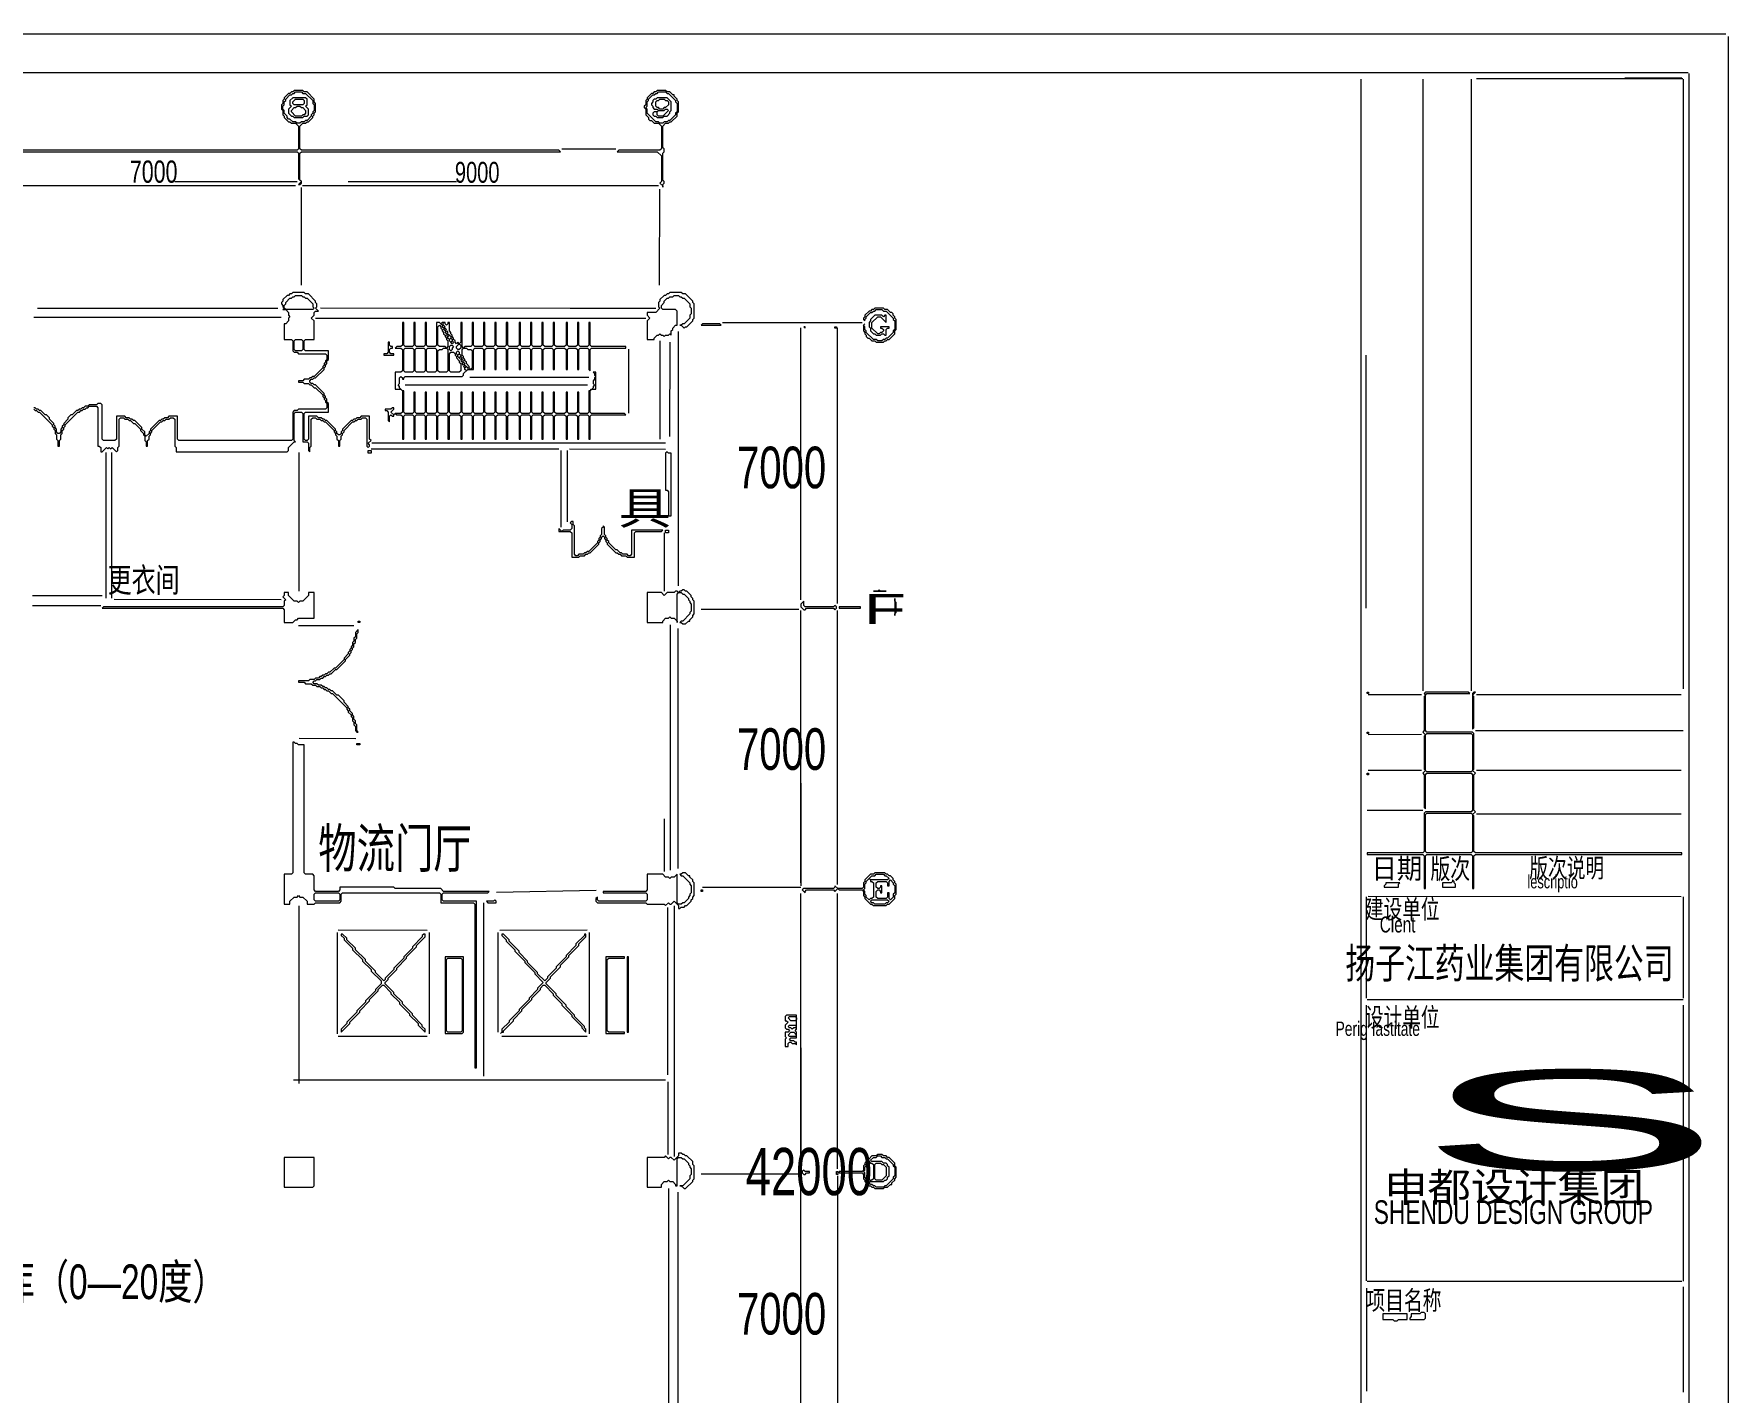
# Model space of a CAD drawing. Extents: x 67 to 3049, y 50 to 1736.
# Drawn here: x 1858 to 3049, y 781 to 1736 of the extents above; entities that cross this region are included whole.
import ezdxf

# ---------------------------------------------------------------- set-up
doc = ezdxf.new("R2010")
doc.units = 0
for name, color, linetype, lineweight in [('OCR_TEXT', 6, 'Continuous', 0), ('TRACE_CURVE', 6, 'Continuous', 0), ('TRACE_STRAIGHT', 5, 'Continuous', 0), ('TRACE_TEXT_SYMBOL', 6, 'Continuous', 0)]:
    doc.layers.add(name, color=color, linetype=linetype, lineweight=lineweight)
doc.styles.add('wqy-unicode', font='wqy-unicode.lff')

msp = doc.modelspace()

# ---------------------------------------------------------------- linework, layer by layer
at = {"layer": 'TRACE_CURVE', "color": 6}
for points in [[(1847, 1653), (2043, 1653), (2044, 1652), (2044, 1634), (2046, 1632), (2044, 1630), (2045, 1630), (2046, 1631), (2046, 1632), (2045, 1633), (2045, 1652), (2046, 1653), (2228, 1653), (2227, 1654), (2046, 1654), (2045, 1655), (2045, 1671), (2047, 1673), (2049, 1673), (2050, 1674), (2051, 1674), (2054, 1677), (2054, 1678), (2055, 1679), (2055, 1680), (2056, 1681), (2056, 1687), (2055, 1688), (2055, 1690), (2050, 1695), (2048, 1695), (2047, 1696), (2041, 1696), (2040, 1695), (2039, 1695), (2038, 1694), (2037, 1694), (2034, 1691), (2034, 1690), (2033, 1689), (2033, 1687), (2032, 1686), (2032, 1683), (2033, 1682), (2033, 1679), (2034, 1678), (2034, 1677), (2037, 1674), (2038, 1674), (2039, 1673), (2042, 1673), (2044, 1671), (2044, 1655), (2043, 1654), (1847, 1654)], [(2040, 1554), (2039, 1553), (2038, 1553), (2037, 1552), (2036, 1552), (2033, 1549), (2033, 1548), (2032, 1547), (2032, 1546), (2033, 1545), (2033, 1544), (2034, 1543), (2033, 1542), (2035, 1542), (2037, 1540), (2037, 1538), (2038, 1537), (2037, 1536), (2037, 1534), (2035, 1532), (2034, 1532), (2034, 1521), (2039, 1521), (2040, 1520), (2040, 1513), (2041, 1512), (2043, 1512), (2044, 1511), (2063, 1511), (2064, 1510), (2064, 1507), (2063, 1506), (2063, 1505), (2062, 1504), (2062, 1503), (2061, 1502), (2061, 1501), (2055, 1495), (2054, 1495), (2053, 1494), (2052, 1494), (2051, 1493), (2048, 1493), (2047, 1492), (2044, 1492), (2044, 1491), (2047, 1491), (2048, 1490), (2051, 1490), (2052, 1489), (2053, 1489), (2055, 1487), (2056, 1487), (2061, 1482), (2061, 1481), (2062, 1480), (2062, 1479), (2063, 1478), (2063, 1477), (2064, 1476), (2064, 1473), (2063, 1472), (2044, 1472), (2043, 1471)], [(2071, 1455), (2071, 1456), (2070, 1457), (2070, 1458), (2064, 1464), (2063, 1464), (2062, 1465), (2061, 1465), (2060, 1466), (2058, 1466), (2057, 1467), (2051, 1467), (2051, 1451), (2050, 1450), (2049, 1450), (2048, 1451), (2048, 1469), (2049, 1470), (2065, 1470), (2065, 1476), (2064, 1477), (2064, 1479), (2063, 1480), (2063, 1481), (2062, 1482), (2062, 1483), (2056, 1489), (2055, 1489), (2054, 1490), (2053, 1490), (2052, 1491), (2052, 1492), (2053, 1493), (2054, 1493), (2055, 1494), (2056, 1494), (2062, 1500), (2062, 1501), (2063, 1502), (2063, 1503), (2064, 1504), (2064, 1506), (2065, 1507), (2065, 1513), (2049, 1513), (2048, 1514), (2048, 1520), (2049, 1521), (2055, 1521), (2055, 1534), (2053, 1536), (2055, 1538), (2055, 1540), (2056, 1541), (2058, 1541), (2056, 1543), (2057, 1544), (2057, 1546), (2056, 1547), (2056, 1548), (2051, 1553), (2049, 1553), (2048, 1554), (2040, 1554)], [(2117, 1533), (2117, 1517), (2116, 1516), (2113, 1516), (2112, 1515), (2116, 1515), (2117, 1514), (2117, 1499), (2116, 1498), (2112, 1498), (2112, 1486), (2116, 1486), (2117, 1485), (2117, 1470), (2116, 1469), (2112, 1469), (2111, 1468), (2109, 1470), (2111, 1472), (2111, 1473), (2110, 1473), (2109, 1472), (2105, 1472), (2105, 1471), (2106, 1471), (2107, 1470), (2107, 1464), (2108, 1463), (2108, 1467), (2109, 1468), (2110, 1467), (2111, 1467), (2111, 1468), (2112, 1469), (2113, 1468), (2116, 1468), (2117, 1467), (2117, 1451), (2118, 1451), (2118, 1467), (2119, 1468), (2124, 1468), (2125, 1467), (2125, 1451), (2126, 1451), (2126, 1467), (2127, 1468), (2132, 1468), (2133, 1467), (2133, 1451), (2134, 1451), (2134, 1467), (2135, 1468), (2140, 1468), (2141, 1467), (2141, 1451), (2142, 1451), (2142, 1467), (2143, 1468), (2148, 1468), (2149, 1467), (2149, 1451), (2150, 1451), (2150, 1467)], [(2124, 1516), (2119, 1516), (2118, 1517), (2118, 1533), (2117, 1533)], [(2191, 1533), (2190, 1533), (2190, 1517), (2189, 1516), (2184, 1516), (2183, 1517), (2183, 1533), (2182, 1533), (2182, 1517), (2181, 1516), (2176, 1516), (2175, 1517), (2175, 1533), (2174, 1533), (2174, 1517), (2173, 1516), (2168, 1516), (2167, 1517), (2167, 1533), (2166, 1533), (2166, 1517), (2165, 1516), (2161, 1516), (2160, 1515), (2159, 1516), (2159, 1533), (2158, 1533), (2158, 1519), (2157, 1518), (2156, 1519), (2155, 1518), (2154, 1519), (2154, 1520), (2153, 1521), (2153, 1522), (2152, 1523), (2152, 1524), (2151, 1525), (2151, 1526), (2150, 1527), (2150, 1533), (2149, 1533), (2149, 1532), (2148, 1531), (2147, 1532), (2147, 1533), (2145, 1533), (2144, 1532), (2143, 1533), (2141, 1533), (2141, 1517), (2140, 1516), (2135, 1516), (2134, 1517), (2134, 1533), (2133, 1533), (2133, 1517), (2132, 1516), (2127, 1516), (2126, 1517), (2126, 1533), (2125, 1533), (2125, 1517), (2124, 1516)], [(2232, 1514), (2232, 1500), (2233, 1500), (2233, 1514), (2234, 1515), (2239, 1515), (2240, 1514), (2240, 1500), (2241, 1500), (2241, 1514), (2242, 1515), (2247, 1515), (2248, 1514), (2248, 1500), (2249, 1499), (2249, 1514), (2250, 1515), (2274, 1515), (2274, 1516), (2250, 1516), (2249, 1517), (2249, 1533), (2248, 1533), (2248, 1517), (2247, 1516), (2242, 1516), (2241, 1517), (2241, 1533), (2240, 1533), (2240, 1517), (2239, 1516), (2234, 1516), (2233, 1517), (2233, 1533), (2232, 1533), (2232, 1517), (2231, 1516), (2225, 1516), (2224, 1517), (2224, 1533), (2223, 1533), (2223, 1517), (2222, 1516), (2217, 1516), (2216, 1517), (2216, 1533), (2215, 1533), (2215, 1517), (2214, 1516), (2209, 1516), (2208, 1517), (2208, 1533), (2207, 1533), (2207, 1517), (2206, 1516), (2201, 1516), (2200, 1517), (2200, 1533), (2199, 1533), (2199, 1517), (2198, 1516), (2192, 1516), (2191, 1517), (2191, 1533)], [(2118, 1485), (2117, 1485), (2115, 1487), (2115, 1488), (2114, 1489), (2115, 1490), (2115, 1494), (2116, 1495), (2117, 1494), (2117, 1493), (2118, 1493), (2118, 1494), (2119, 1495), (2159, 1495), (2160, 1496), (2160, 1497), (2163, 1500), (2167, 1500), (2167, 1514), (2168, 1515), (2173, 1515), (2174, 1514), (2174, 1500), (2175, 1500), (2175, 1514), (2176, 1515), (2181, 1515), (2182, 1514), (2182, 1500), (2183, 1500), (2183, 1514), (2184, 1515), (2189, 1515), (2190, 1514), (2190, 1500), (2191, 1500), (2191, 1514), (2192, 1515), (2198, 1515), (2199, 1514), (2199, 1500), (2200, 1500), (2200, 1514), (2201, 1515), (2206, 1515), (2207, 1514), (2207, 1500), (2208, 1500), (2208, 1514), (2209, 1515), (2214, 1515), (2215, 1514), (2215, 1500), (2216, 1500), (2216, 1514), (2217, 1515), (2222, 1515), (2223, 1514), (2223, 1500), (2224, 1500), (2224, 1514), (2225, 1515), (2231, 1515), (2232, 1514)], [(2240, 1467), (2240, 1451), (2241, 1451), (2241, 1467), (2242, 1468), (2247, 1468), (2248, 1467), (2248, 1451), (2249, 1451), (2249, 1467), (2250, 1468), (2274, 1468), (2273, 1469), (2250, 1469), (2249, 1470), (2249, 1485), (2250, 1486), (2253, 1486), (2253, 1498), (2251, 1498), (2252, 1497), (2252, 1496), (2253, 1495), (2252, 1494), (2252, 1493), (2251, 1492), (2251, 1490), (2252, 1489), (2251, 1488), (2251, 1487), (2249, 1485), (2248, 1485), (2248, 1470), (2247, 1469), (2242, 1469), (2241, 1470), (2241, 1484), (2240, 1484), (2240, 1470), (2239, 1469), (2234, 1469), (2233, 1470), (2233, 1484), (2232, 1484), (2232, 1470), (2231, 1469), (2225, 1469), (2224, 1470), (2224, 1484), (2223, 1484), (2223, 1470), (2222, 1469), (2217, 1469), (2216, 1470), (2216, 1484), (2215, 1484), (2215, 1470), (2214, 1469), (2209, 1469), (2208, 1470), (2208, 1484), (2207, 1484), (2207, 1470), (2206, 1469)], [(2206, 1469), (2201, 1469), (2200, 1470), (2200, 1484), (2199, 1484), (2199, 1470), (2198, 1469), (2192, 1469), (2191, 1470), (2191, 1484), (2190, 1484), (2190, 1470), (2189, 1469), (2184, 1469), (2183, 1470), (2183, 1484), (2182, 1484), (2182, 1470), (2181, 1469), (2176, 1469), (2175, 1470), (2175, 1484), (2174, 1484), (2174, 1470), (2173, 1469), (2168, 1469), (2167, 1470), (2167, 1484), (2166, 1484), (2166, 1470), (2165, 1469), (2160, 1469), (2159, 1470), (2159, 1484), (2158, 1484), (2158, 1470), (2157, 1469), (2151, 1469), (2150, 1470), (2150, 1484), (2149, 1484), (2149, 1470), (2148, 1469), (2143, 1469), (2142, 1470), (2142, 1484), (2141, 1484), (2141, 1470), (2140, 1469), (2135, 1469), (2134, 1470), (2134, 1484), (2133, 1484), (2133, 1470), (2132, 1469), (2127, 1469), (2126, 1470), (2126, 1484), (2125, 1484), (2125, 1470), (2124, 1469), (2119, 1469), (2118, 1470), (2118, 1485)], [(1858, 1472), (1859, 1471), (1860, 1471), (1861, 1470), (1862, 1470), (1871, 1461), (1871, 1460), (1872, 1459), (1872, 1458), (1873, 1457), (1873, 1455), (1874, 1454), (1874, 1451), (1875, 1450), (1875, 1446), (1876, 1446), (1876, 1450), (1877, 1451), (1877, 1454), (1878, 1455), (1878, 1457), (1879, 1458), (1879, 1459), (1880, 1460), (1880, 1461), (1889, 1470), (1890, 1470), (1891, 1471), (1892, 1471), (1893, 1472), (1894, 1472), (1895, 1473), (1896, 1473), (1897, 1474)], [(1873, 1459), (1873, 1460), (1872, 1461), (1872, 1462), (1869, 1465), (1869, 1466), (1867, 1468), (1866, 1468), (1863, 1471), (1862, 1471), (1861, 1472), (1860, 1472), (1859, 1473), (1858, 1473)], [(2043, 1471), (2041, 1471), (2040, 1470), (2040, 1451), (2039, 1450), (1960, 1450), (1959, 1451), (1959, 1467), (1953, 1467), (1952, 1466), (1950, 1466), (1949, 1465), (1948, 1465), (1947, 1464), (1946, 1464), (1940, 1458), (1940, 1457), (1939, 1456), (1939, 1455), (1937, 1453), (1936, 1454), (1936, 1456), (1934, 1458), (1934, 1459), (1929, 1464), (1928, 1464), (1927, 1465), (1926, 1465), (1925, 1466), (1923, 1466), (1922, 1467), (1916, 1467), (1916, 1451), (1915, 1450), (1907, 1450), (1906, 1451), (1906, 1475), (1905, 1476), (1903, 1476), (1902, 1475), (1897, 1475), (1896, 1474), (1894, 1474), (1893, 1473), (1892, 1473), (1891, 1472), (1890, 1472), (1889, 1471), (1888, 1471), (1885, 1468), (1884, 1468), (1882, 1466), (1882, 1465), (1879, 1462), (1879, 1461), (1878, 1460), (1878, 1459), (1877, 1458), (1877, 1456), (1876, 1455), (1875, 1455), (1874, 1456), (1874, 1458), (1873, 1459)], [(1897, 1474), (1902, 1474), (1903, 1473), (1903, 1446), (1904, 1446), (1905, 1445), (1905, 1442), (1906, 1442), (1909, 1445), (1910, 1444), (1911, 1445), (1912, 1444), (1913, 1445), (1916, 1442), (1917, 1443), (1917, 1445), (1918, 1446), (1918, 1465), (1919, 1466), (1921, 1466), (1922, 1465), (1924, 1465), (1925, 1464), (1926, 1464), (1928, 1462), (1929, 1462), (1933, 1458), (1933, 1457), (1935, 1455), (1935, 1454), (1936, 1453), (1936, 1450), (1937, 1449), (1937, 1446), (1938, 1446), (1938, 1450), (1939, 1451), (1939, 1453), (1940, 1454), (1940, 1455), (1941, 1456), (1941, 1457), (1947, 1463), (1948, 1463), (1949, 1464), (1950, 1464), (1951, 1465), (1953, 1465), (1954, 1466), (1956, 1466), (1957, 1465), (1957, 1446), (1958, 1445), (1958, 1442), (2036, 1442), (2037, 1443), (2037, 1445), (2041, 1449), (2042, 1449), (2041, 1450), (2041, 1469), (2042, 1470), (2046, 1470), (2047, 1469)], [(2047, 1469), (2047, 1449), (2050, 1449), (2051, 1448), (2051, 1443), (2052, 1442), (2052, 1445), (2053, 1446), (2053, 1465), (2054, 1466), (2056, 1466), (2057, 1465), (2059, 1465), (2060, 1464), (2061, 1464), (2062, 1463), (2063, 1463), (2069, 1457), (2069, 1456), (2070, 1455), (2070, 1454), (2071, 1453), (2071, 1451), (2072, 1450), (2072, 1446), (2073, 1446), (2073, 1450), (2074, 1451), (2074, 1453), (2075, 1454), (2075, 1455), (2076, 1456), (2076, 1457), (2082, 1463), (2083, 1463), (2084, 1464), (2085, 1464), (2086, 1465), (2088, 1465), (2089, 1466), (2091, 1466), (2092, 1465), (2092, 1446), (2093, 1445), (2094, 1446), (2094, 1447), (2093, 1448), (2095, 1450), (2094, 1451), (2094, 1467), (2088, 1467), (2087, 1466), (2085, 1466), (2084, 1465), (2083, 1465), (2082, 1464), (2081, 1464), (2075, 1458), (2075, 1457), (2074, 1456), (2074, 1455), (2073, 1454), (2072, 1454), (2071, 1455)], [(2150, 1467), (2151, 1468), (2157, 1468), (2158, 1467), (2158, 1451), (2159, 1451), (2159, 1467), (2160, 1468), (2165, 1468), (2166, 1467), (2166, 1451), (2167, 1451), (2167, 1467), (2168, 1468), (2173, 1468), (2174, 1467), (2174, 1451), (2175, 1451), (2175, 1467), (2176, 1468), (2181, 1468), (2182, 1467), (2182, 1451), (2183, 1451), (2183, 1467), (2184, 1468), (2189, 1468), (2190, 1467), (2190, 1451), (2191, 1451), (2191, 1467), (2192, 1468), (2198, 1468), (2199, 1467), (2199, 1451), (2200, 1451), (2200, 1467), (2201, 1468), (2206, 1468), (2207, 1467), (2207, 1451), (2208, 1451), (2208, 1467), (2209, 1468), (2214, 1468), (2215, 1467), (2215, 1451), (2216, 1451), (2216, 1467), (2217, 1468), (2222, 1468), (2223, 1467), (2223, 1451), (2224, 1451), (2224, 1467), (2225, 1468), (2231, 1468), (2232, 1467), (2232, 1451), (2233, 1451), (2233, 1467), (2234, 1468), (2239, 1468), (2240, 1467)]]:
    msp.add_lwpolyline(points, dxfattribs=at)
for points in [[(2041, 1694), (2042, 1695), (2046, 1695), (2047, 1694), (2049, 1694), (2054, 1689), (2054, 1687), (2055, 1686), (2055, 1682), (2054, 1681), (2054, 1680), (2053, 1679), (2053, 1678), (2050, 1675), (2049, 1675), (2048, 1674), (2046, 1674), (2045, 1673), (2043, 1673), (2042, 1674), (2040, 1674), (2038, 1676), (2037, 1676), (2036, 1677), (2036, 1678), (2034, 1680), (2034, 1682), (2033, 1683), (2033, 1685), (2034, 1686), (2034, 1688), (2035, 1689), (2035, 1690), (2038, 1693), (2039, 1693), (2040, 1694)], [(2041, 1551), (2042, 1552), (2046, 1552), (2047, 1551), (2048, 1551), (2049, 1550), (2050, 1550), (2054, 1546), (2054, 1544), (2055, 1543), (2054, 1542), (2035, 1542), (2034, 1543), (2034, 1545), (2035, 1546), (2035, 1547), (2038, 1550), (2039, 1550), (2040, 1551)], [(2142, 1530), (2143, 1531), (2144, 1530), (2144, 1529), (2145, 1528), (2145, 1527), (2146, 1526), (2146, 1525), (2147, 1524), (2147, 1523), (2148, 1522), (2148, 1521), (2149, 1520), (2149, 1516), (2148, 1515), (2147, 1516), (2143, 1516), (2142, 1517)], [(2144, 1532), (2145, 1533), (2146, 1532), (2145, 1531)], [(2145, 1530), (2146, 1531), (2147, 1530), (2146, 1529)], [(2146, 1528), (2147, 1529), (2148, 1528), (2147, 1527)], [(2147, 1526), (2148, 1527), (2149, 1526), (2148, 1525)], [(2148, 1524), (2149, 1525), (2150, 1524), (2149, 1523)], [(2149, 1523), (2150, 1524), (2151, 1523), (2151, 1522), (2150, 1521), (2149, 1522)], [(2041, 1520), (2042, 1521), (2046, 1521), (2047, 1520), (2047, 1514), (2046, 1513), (2042, 1513), (2041, 1514)], [(2118, 1514), (2119, 1515), (2124, 1515), (2125, 1514), (2125, 1499), (2124, 1498), (2119, 1498), (2118, 1499)], [(2126, 1514), (2127, 1515), (2132, 1515), (2133, 1514), (2133, 1499), (2132, 1498), (2127, 1498), (2126, 1499)], [(2134, 1514), (2135, 1515), (2140, 1515), (2141, 1514), (2141, 1499), (2140, 1498), (2135, 1498), (2134, 1499)], [(2145, 1514), (2146, 1515), (2148, 1515), (2149, 1514), (2149, 1499), (2148, 1498), (2143, 1498), (2142, 1499), (2142, 1513), (2143, 1514)], [(2150, 1521), (2151, 1522), (2152, 1521), (2152, 1520), (2151, 1519), (2150, 1520)], [(2150, 1516), (2151, 1517), (2152, 1517), (2153, 1516), (2152, 1515), (2152, 1514), (2151, 1513), (2150, 1514)], [(2150, 1511), (2151, 1512), (2153, 1512), (2154, 1511), (2154, 1510), (2155, 1509), (2155, 1508), (2157, 1506), (2157, 1505), (2158, 1504), (2158, 1499), (2157, 1498), (2151, 1498), (2150, 1499)], [(2151, 1519), (2152, 1520), (2153, 1519), (2152, 1518)], [(2157, 1518), (2158, 1517), (2158, 1515), (2157, 1514), (2156, 1514), (2155, 1515), (2155, 1516)], [(2155, 1512), (2156, 1513), (2157, 1512), (2157, 1511), (2156, 1510), (2155, 1511)], [(2159, 1514), (2160, 1515), (2162, 1515), (2163, 1514), (2165, 1514), (2166, 1513), (2166, 1501), (2165, 1500), (2164, 1501), (2164, 1502), (2162, 1504), (2162, 1505), (2161, 1506), (2161, 1507), (2160, 1508), (2160, 1509), (2159, 1510)], [(2156, 1510), (2157, 1511), (2158, 1510), (2158, 1509), (2157, 1508), (2156, 1509)], [(2157, 1508), (2158, 1509), (2159, 1508), (2158, 1507)], [(2158, 1506), (2159, 1507), (2160, 1506), (2159, 1505)], [(2159, 1504), (2160, 1505), (2161, 1504), (2160, 1503)], [(2160, 1502), (2161, 1503), (2162, 1502), (2161, 1501)], [(2161, 1501), (2162, 1502), (2163, 1501), (2163, 1500), (2162, 1499), (2161, 1500)], [(2836, 1273), (2835, 1272), (2836, 1271), (2835, 1270), (2835, 1246), (2834, 1245), (2836, 1243), (2835, 1242), (2835, 1219), (2836, 1218), (2834, 1216), (2835, 1215), (2835, 1192), (2836, 1191), (2836, 1215), (2837, 1216), (2868, 1216), (2869, 1215), (2869, 1190), (2868, 1189), (2836, 1189), (2835, 1188), (2835, 1161), (2834, 1160), (2795, 1160), (2795, 1159), (2834, 1159), (2835, 1158), (2835, 1135), (2836, 1135), (2836, 1158), (2837, 1159), (2868, 1159), (2869, 1158), (2869, 1135), (2870, 1135), (2870, 1158), (2871, 1159), (3016, 1159), (3016, 1160), (2871, 1160), (2870, 1161), (2870, 1186), (2869, 1187), (2871, 1189), (2870, 1190), (2870, 1215), (2871, 1216), (2869, 1218), (2870, 1219), (2870, 1244), (2869, 1245), (2837, 1245), (2836, 1246), (2836, 1271), (2837, 1272), (2867, 1272), (2866, 1273)], [(2836, 1243), (2837, 1244), (2868, 1244), (2869, 1243), (2869, 1218), (2868, 1217), (2837, 1217), (2836, 1218)], [(2040, 1238), (2040, 1146), (2039, 1145), (2034, 1145), (2034, 1124), (2038, 1124), (2038, 1126), (2041, 1129), (2043, 1129), (2044, 1130), (2045, 1129), (2047, 1129), (2050, 1126), (2050, 1124), (2055, 1124), (2056, 1125), (2073, 1125), (2074, 1126), (2074, 1131), (2075, 1132), (2143, 1132), (2144, 1131), (2144, 1125), (2167, 1125), (2168, 1124), (2168, 1009), (2169, 1009), (2169, 1126), (2146, 1126), (2145, 1127), (2145, 1131), (2146, 1132), (2177, 1132), (2178, 1133), (2146, 1133), (2144, 1135), (2112, 1135), (2111, 1136), (2073, 1136), (2073, 1134), (2072, 1133), (2056, 1133), (2055, 1134), (2055, 1144), (2054, 1145), (2049, 1145), (2048, 1146), (2048, 1236), (2044, 1236), (2043, 1237), (2042, 1237), (2041, 1238)], [(2836, 1187), (2837, 1188), (2868, 1188), (2869, 1187), (2869, 1161), (2868, 1160), (2837, 1160), (2836, 1161)], [(2055, 1131), (2056, 1132), (2072, 1132), (2073, 1131), (2073, 1127), (2072, 1126), (2056, 1126), (2055, 1127)]]:
    msp.add_lwpolyline(points, close=True, dxfattribs=at)
at = {"layer": 'TRACE_STRAIGHT', "color": 5}
for p, q in [((68.1, 1735.9), (3046.9, 1735.9)), ((3048.6, 1734.1), (3048.6, 51.6)), ((138.1, 1708.7), (3020.6, 1708.7)), ((2790.4, 1704.1), (2790.4, 82.9)), ((2834, 1704), (2834, 1274)), ((2868, 1704), (2868, 1274)), ((2871.9, 1704.5), (3016.9, 1704.5)), ((2976, 1705), (3016, 1705)), ((3017.3, 1275.4), (3017.3, 1704.1)), ((3021, 1708), (3021, 79)), ((3017, 1680), (3017, 1602)), ((2229, 1655), (2267, 1655)), ((1957, 1632), (2043, 1632)), ((2079, 1632), (2155, 1632)), ((1848.1, 1629.3), (2041.9, 1629.3)), ((2045.9, 1627.9), (2045.9, 1559.1)), ((2046.9, 1629.3), (2296.9, 1629.3)), ((2297.8, 1559.1), (2297.9, 1626.6)), ((1858.1, 1536.6), (2031.9, 1536.6)), ((1860.6, 1543.1), (2029.4, 1543.1)), ((2056, 1536), (2288, 1536)), ((2059.4, 1543.2), (2294.4, 1543.1)), ((2235, 1543), (2295, 1543)), ((2310.7, 1526.6), (2310.9, 1347.9)), ((2342, 1533), (2440, 1533)), ((2397.1, 1337.9), (2397.1, 1529.1)), ((2422.7, 1335.4), (2422.7, 1529.1)), ((2275.9, 1514.1), (2275.9, 1469.1)), ((2298, 1520), (2298, 1451)), ((2305, 1452.9), (2305.1, 1519.1)), ((2794, 1510), (2794, 1332)), ((2119, 1489), (2247, 1489)), ((2164.4, 1494.5), (2248.1, 1494.6)), ((1908.6, 1441.6), (1908.6, 1339.1)), ((1912.9, 1339.1), (1912.9, 1441.6)), ((2044.3, 1441.6), (2044.3, 1344.1)), ((2095, 1444), (2227, 1444)), ((2095.6, 1448.4), (2301.9, 1448.4)), ((2228.6, 1389.1), (2228.6, 1442.9)), ((2232.8, 1442.9), (2232.9, 1392.9)), ((2234.4, 1444), (2301.9, 1443.9)), ((2301, 1385), (2301, 1344)), ((1857, 1341), (1906, 1341)), ((1857, 1334), (1905, 1334)), ((1914.4, 1338.4), (2031.9, 1338.3)), ((2326.9, 1331.3), (2395.6, 1331.3)), ((2397.1, 1139.1), (2397.1, 1330.4)), ((2422.7, 1137.9), (2422.7, 1330.4)), ((2044, 1320), (2083, 1320)), ((2305.3, 1147.9), (2305.3, 1320.4)), ((2310.8, 1149.1), (2310.8, 1317.9)), ((2795.6, 1271.3), (2833.1, 1271.3)), ((2871.9, 1271.3), (3015.6, 1271.3)), ((2044.4, 1240.6), (2084.4, 1240.5)), ((2795.6, 1243.3), (2833.1, 1243.4)), ((2871, 1246), (3017, 1246)), ((2795.6, 1218.1), (2833.1, 1218.1)), ((2871.9, 1218.1), (3015.6, 1218.1)), ((2397, 1209), (2397, 1137)), ((2301, 1184), (2301, 1147)), ((2795, 1190), (2834, 1190)), ((2871.9, 1187.4), (3015.6, 1187.4)), ((2183.2, 1132.4), (2253.2, 1133.9)), ((2328, 1136), (2397, 1136)), ((2397, 937.9), (2397.1, 1131.6)), ((2422.7, 937.9), (2422.7, 1131.6)), ((2044.4, 997.9), (2044.4, 1122.9)), ((2174, 1125), (2174, 1003)), ((2303.6, 1004.1), (2303.6, 1121.6)), ((2307.9, 1122.9), (2307.9, 946.6)), ((2794.4, 1057.9), (2794.4, 1129.1)), ((2795.6, 1129.6), (3015.6, 1129.5)), ((3017.3, 1057.9), (3017.3, 1129.1)), ((2071.1, 1104.1), (2071.1, 1032.9)), ((2071.9, 1105.9), (2134.4, 1105.8)), ((2135.9, 1104.1), (2135.9, 1032.9)), ((2184, 1104.1), (2184.1, 1034.1)), ((2185.6, 1105.8), (2246.9, 1105.9)), ((2248.6, 1032.9), (2248.6, 1104.1)), ((2794.4, 859.1), (2794.4, 1052.9)), ((2795, 1057), (3017, 1057)), ((3017, 1053), (3017, 859)), ((2071.9, 1031.3), (2134.4, 1031.3)), ((2186.9, 1031.3), (2246.9, 1031.3)), ((2397, 1023), (2397, 938)), ((2040.6, 1000.6), (2300.6, 1000.6)), ((2175.6, 1000.5), (2301.9, 1000.5)), ((2303.5, 999.1), (2303.6, 947.9)), ((2326.9, 934.3), (2395.6, 934.3)), ((2397.1, 740.4), (2397.1, 932.9)), ((2422.7, 932.9), (2422.7, 740.4)), ((2304, 924), (2304, 749)), ((2310.8, 752.9), (2310.8, 921.6)), ((2795, 859), (3016, 859)), ((2794.4, 854.1), (2794.4, 781.6)), ((3017, 855), (3017, 781))]:
    msp.add_line(p, q, dxfattribs=at)
at = {"layer": 'TRACE_TEXT_SYMBOL', "color": 6}
for points in [[(2040, 1691), (2038, 1689), (2038, 1686), (2039, 1685), (2037, 1683), (2037, 1680), (2039, 1678), (2040, 1678), (2041, 1677), (2047, 1677), (2048, 1678), (2050, 1678), (2051, 1679), (2051, 1683), (2049, 1685), (2050, 1686), (2050, 1690), (2049, 1691)], [(2296, 1696), (2295, 1695), (2294, 1695), (2293, 1694), (2292, 1694), (2289, 1691), (2289, 1690), (2288, 1689), (2288, 1686), (2287, 1685), (2287, 1684), (2288, 1683), (2288, 1679), (2290, 1677), (2290, 1676), (2291, 1675), (2292, 1675), (2294, 1673), (2297, 1673), (2299, 1671), (2299, 1655), (2298, 1654), (2269, 1654), (2268, 1653), (2296, 1653), (2299, 1650), (2299, 1632), (2298, 1631), (2300, 1629), (2300, 1628), (2300, 1630), (2301, 1631), (2301, 1632), (2300, 1633), (2300, 1652), (2301, 1653), (2301, 1655), (2300, 1656), (2300, 1671), (2302, 1673), (2304, 1673), (2305, 1674), (2306, 1674), (2310, 1678), (2310, 1680), (2311, 1681), (2311, 1688), (2310, 1689), (2310, 1690), (2308, 1692), (2308, 1693), (2307, 1693), (2305, 1695), (2303, 1695), (2302, 1696)], [(2296, 1694), (2297, 1695), (2302, 1695), (2303, 1694), (2304, 1694), (2309, 1689), (2309, 1688), (2310, 1687), (2310, 1681), (2309, 1680), (2309, 1679), (2305, 1675), (2304, 1675), (2303, 1674), (2301, 1674), (2300, 1673), (2298, 1673), (2297, 1674), (2295, 1674), (2289, 1680), (2289, 1683), (2288, 1684), (2289, 1685), (2289, 1688), (2290, 1689), (2290, 1690), (2293, 1693), (2294, 1693), (2295, 1694)], [(2296, 1691), (2295, 1690), (2294, 1690), (2293, 1689), (2293, 1688), (2292, 1687), (2292, 1686), (2293, 1685), (2293, 1684), (2294, 1683), (2296, 1683), (2297, 1682), (2296, 1681), (2294, 1681), (2293, 1680), (2293, 1679), (2294, 1678), (2295, 1678), (2296, 1677), (2300, 1677), (2301, 1678), (2303, 1678), (2305, 1680), (2305, 1681), (2306, 1682), (2306, 1688), (2303, 1691)], [(2042, 1684), (2043, 1685), (2045, 1685), (2046, 1684), (2047, 1684), (2049, 1682), (2049, 1680), (2048, 1679), (2047, 1679), (2046, 1678), (2042, 1678), (2039, 1681), (2039, 1682), (2041, 1684)], [(2042, 1690), (2047, 1690), (2048, 1689), (2048, 1687), (2047, 1686), (2041, 1686), (2040, 1687), (2040, 1688)], [(2297, 1689), (2298, 1690), (2301, 1690), (2302, 1689), (2303, 1689), (2304, 1688), (2304, 1686), (2302, 1684), (2301, 1684), (2300, 1683), (2298, 1683), (2297, 1684), (2296, 1684), (2295, 1685), (2295, 1688), (2296, 1689)], [(2301, 1682), (2302, 1683), (2303, 1683), (2304, 1682), (2300, 1678), (2297, 1678), (2296, 1679), (2296, 1681), (2297, 1682)], [(2449, 1538), (2446, 1535), (2446, 1534), (2445, 1533), (2445, 1530), (2446, 1529), (2446, 1527), (2448, 1525), (2449, 1525), (2450, 1524), (2453, 1524), (2454, 1525), (2455, 1525), (2456, 1524), (2457, 1524), (2457, 1528), (2458, 1529), (2459, 1529), (2459, 1530), (2453, 1530), (2453, 1529), (2454, 1529), (2455, 1528), (2455, 1527), (2454, 1526), (2453, 1526), (2452, 1525), (2451, 1525), (2447, 1529), (2447, 1533), (2451, 1537), (2453, 1537), (2457, 1533), (2457, 1538), (2456, 1538), (2455, 1537), (2454, 1538)], [(2328, 1532), (2327, 1531), (2341, 1531), (2340, 1532)], [(2399, 1530), (2400, 1529), (2400, 1530)], [(2421, 1530), (2422, 1530), (2422, 1529), (2421, 1529)], [(2107, 1519), (2107, 1512), (2106, 1511), (2104, 1511), (2104, 1510), (2111, 1510), (2111, 1511), (2109, 1511), (2108, 1512), (2108, 1514), (2109, 1515), (2110, 1515), (2110, 1516), (2109, 1516), (2108, 1517), (2108, 1519)], [(2093, 1443), (2095, 1443), (2095, 1441), (2093, 1441)], [(2303, 1442), (2302, 1441), (2302, 1415), (2303, 1415), (2304, 1414), (2304, 1397), (2306, 1397), (2306, 1441), (2304, 1441)], [(2302, 1387), (2304, 1387), (2304, 1385), (2302, 1385)], [(2034, 1343), (2034, 1341), (2033, 1340), (2035, 1338), (2034, 1337), (2034, 1334), (2033, 1333), (1907, 1333), (1906, 1332), (2033, 1332), (2034, 1331), (2034, 1322), (2040, 1322), (2042, 1324), (2043, 1324), (2044, 1325), (2055, 1325), (2055, 1343), (2051, 1343), (2051, 1341), (2047, 1337), (2045, 1337), (2044, 1336), (2043, 1337), (2041, 1337), (2037, 1341), (2037, 1343)], [(2314, 1345), (2313, 1344), (2312, 1344), (2311, 1343), (2310, 1344), (2309, 1344), (2308, 1343), (2303, 1343), (2301, 1341), (2299, 1343), (2289, 1343), (2289, 1322), (2300, 1322), (2300, 1323), (2302, 1325), (2304, 1325), (2305, 1326), (2306, 1325), (2308, 1325), (2310, 1323), (2310, 1322), (2310, 1342), (2311, 1343), (2313, 1343), (2314, 1342), (2315, 1342), (2318, 1339), (2318, 1338), (2319, 1337), (2319, 1336), (2320, 1335), (2320, 1330), (2319, 1329), (2319, 1328), (2314, 1323), (2313, 1323), (2312, 1322), (2313, 1322), (2314, 1321), (2316, 1321), (2318, 1323), (2319, 1323), (2319, 1324), (2321, 1326), (2321, 1327), (2322, 1328), (2322, 1337), (2321, 1338), (2321, 1339), (2320, 1340), (2320, 1341), (2317, 1344), (2316, 1344), (2315, 1345)], [(2399, 1337), (2397, 1335), (2397, 1333), (2399, 1331), (2400, 1331), (2401, 1332), (2420, 1332), (2421, 1331), (2422, 1332), (2422, 1333), (2421, 1334), (2420, 1333), (2400, 1333), (2399, 1334)], [(2452, 1345), (2451, 1344), (2448, 1344), (2457, 1344), (2453, 1344)], [(2463, 1339), (2463, 1327), (2463, 1328), (2464, 1329), (2464, 1336), (2463, 1337)], [(2086, 1323), (2087, 1323), (2087, 1322), (2086, 1322)], [(2424, 1333), (2424, 1332), (2439, 1332), (2439, 1333)], [(2795, 1273), (2796, 1273), (2796, 1272), (2795, 1272)], [(2870, 1273), (2869, 1272), (2869, 1247), (2870, 1248), (2870, 1270), (2869, 1271), (2871, 1273)], [(2795, 1245), (2796, 1245), (2796, 1244), (2795, 1244)], [(2085, 1237), (2087, 1237), (2087, 1236), (2085, 1236)], [(2795, 1216), (2796, 1216), (2796, 1215), (2795, 1215)], [(2449, 1146), (2448, 1145), (2446, 1145), (2442, 1141), (2442, 1140), (2441, 1139), (2441, 1136), (2440, 1135), (2423, 1135), (2421, 1137), (2421, 1136), (2420, 1135), (2399, 1135), (2398, 1134), (2400, 1132), (2400, 1133), (2401, 1134), (2420, 1134), (2421, 1133), (2423, 1135), (2424, 1134), (2440, 1134), (2441, 1133), (2441, 1130), (2442, 1129), (2442, 1128), (2446, 1124), (2447, 1124), (2448, 1123), (2457, 1123), (2458, 1124), (2459, 1124), (2463, 1128), (2463, 1130), (2464, 1131), (2464, 1138), (2463, 1139), (2463, 1140), (2462, 1141), (2462, 1142), (2460, 1144), (2459, 1144), (2458, 1145), (2457, 1145), (2456, 1146)], [(2449, 1144), (2450, 1145), (2455, 1145), (2456, 1144), (2457, 1144), (2459, 1142), (2458, 1141), (2446, 1141), (2445, 1142), (2447, 1144)], [(2327, 1134), (2328, 1134), (2328, 1133), (2327, 1133)], [(2445, 1142), (2446, 1141), (2446, 1140), (2447, 1140), (2448, 1139), (2448, 1129), (2447, 1128), (2446, 1128), (2445, 1127), (2443, 1129), (2443, 1130), (2442, 1131), (2442, 1133), (2441, 1134), (2442, 1135), (2442, 1138), (2443, 1139), (2443, 1140)], [(2459, 1140), (2460, 1141), (2462, 1139), (2462, 1138), (2463, 1137), (2463, 1132), (2462, 1131), (2462, 1129), (2460, 1127), (2459, 1128), (2459, 1132), (2458, 1132), (2458, 1129), (2457, 1128), (2451, 1128), (2450, 1129), (2450, 1133), (2451, 1134), (2452, 1134), (2453, 1133), (2453, 1132), (2454, 1132), (2454, 1137), (2453, 1137), (2453, 1136), (2452, 1135), (2451, 1135), (2450, 1136), (2450, 1139), (2451, 1140), (2457, 1140), (2458, 1139), (2458, 1137), (2459, 1137)], [(2808, 1139), (2808, 1138), (2807, 1137), (2807, 1136), (2817, 1136), (2817, 1138), (2818, 1139)], [(2855, 1141), (2855, 1140), (2854, 1139), (2848, 1139), (2848, 1136), (2857, 1136), (2857, 1138), (2856, 1139), (2856, 1140)], [(2182, 1127), (2181, 1126), (2176, 1126), (2177, 1125), (2183, 1125), (2183, 1126)], [(2446, 1126), (2447, 1127), (2458, 1127), (2459, 1126), (2458, 1125), (2457, 1125), (2456, 1124), (2449, 1124), (2448, 1125), (2447, 1125)], [(2147, 1087), (2147, 1033), (2159, 1033), (2160, 1034), (2160, 1087)], [(2148, 1085), (2149, 1086), (2158, 1086), (2159, 1085), (2159, 1035), (2158, 1034), (2149, 1034), (2148, 1035)], [(2260, 1087), (2260, 1033), (2273, 1033), (2273, 1034), (2262, 1034), (2261, 1035), (2261, 1085), (2262, 1086), (2273, 1086), (2273, 1087)], [(2275, 1087), (2275, 1034), (2276, 1034), (2276, 1087)], [(2387, 1046), (2386, 1045), (2386, 1042), (2387, 1042), (2388, 1041), (2386, 1039), (2386, 1037), (2387, 1036), (2388, 1036), (2389, 1035), (2388, 1034), (2386, 1034), (2386, 1031), (2387, 1030), (2386, 1029), (2386, 1024), (2388, 1024), (2388, 1026), (2389, 1027), (2390, 1027), (2391, 1026), (2393, 1026), (2394, 1025), (2394, 1027), (2393, 1027), (2392, 1028), (2390, 1028), (2389, 1029), (2390, 1030), (2394, 1030), (2394, 1034), (2393, 1035), (2394, 1036), (2394, 1046)], [(2388, 1044), (2389, 1045), (2393, 1045), (2394, 1044), (2394, 1043), (2393, 1042), (2390, 1042)], [(2388, 1038), (2389, 1039), (2393, 1039), (2394, 1038), (2393, 1037), (2392, 1037), (2391, 1036), (2390, 1037), (2389, 1037)], [(2390, 1034), (2392, 1034), (2394, 1032), (2393, 1031), (2389, 1031), (2388, 1032)], [(2034, 946), (2034, 925), (2054, 925), (2055, 926), (2055, 946)], [(2311, 949), (2311, 947), (2308, 944), (2306, 946), (2305, 946), (2304, 945), (2302, 947), (2301, 946), (2289, 946), (2289, 925), (2299, 925), (2299, 927), (2301, 929), (2303, 929), (2304, 930), (2305, 929), (2307, 929), (2309, 927), (2309, 926), (2310, 926), (2310, 945), (2311, 946), (2313, 946), (2314, 945), (2315, 945), (2318, 942), (2318, 941), (2319, 940), (2319, 939), (2320, 938), (2320, 934), (2319, 933), (2319, 931), (2314, 926), (2312, 926), (2313, 926), (2315, 924), (2316, 924), (2321, 929), (2321, 930), (2322, 931), (2322, 940), (2321, 941), (2321, 943), (2317, 947), (2316, 947), (2315, 948), (2314, 948), (2313, 949)], [(2451, 948), (2450, 947), (2447, 947), (2445, 945), (2444, 945), (2443, 944), (2443, 943), (2442, 942), (2442, 941), (2441, 940), (2441, 937), (2440, 936), (2424, 936), (2424, 935), (2440, 935), (2441, 934), (2441, 931), (2442, 930), (2442, 929), (2445, 926), (2446, 926), (2447, 925), (2448, 925), (2449, 924), (2455, 924), (2456, 925), (2458, 925), (2460, 927), (2461, 927), (2461, 928), (2463, 930), (2463, 931), (2464, 932), (2464, 939), (2463, 940), (2463, 942), (2459, 946), (2458, 946), (2457, 947), (2455, 947), (2454, 948)], [(2445, 943), (2446, 942), (2447, 942), (2448, 941), (2448, 931), (2447, 930), (2446, 930), (2446, 929), (2445, 928), (2443, 930), (2443, 931), (2442, 932), (2442, 935), (2441, 936), (2442, 937), (2442, 939), (2443, 940), (2443, 941)], [(2450, 946), (2451, 947), (2453, 947), (2454, 946), (2456, 946), (2457, 945), (2458, 945), (2462, 941), (2462, 940), (2463, 939), (2463, 933), (2462, 932), (2462, 931), (2457, 926), (2456, 926), (2455, 925), (2450, 925), (2449, 926), (2448, 926), (2447, 927), (2446, 927), (2445, 928), (2446, 929), (2455, 929), (2456, 930), (2457, 930), (2458, 931), (2458, 932), (2459, 933), (2459, 939), (2458, 940), (2458, 941), (2457, 942), (2455, 942), (2454, 943), (2447, 943), (2446, 944), (2448, 946)], [(2449, 941), (2450, 942), (2453, 942), (2454, 941), (2455, 941), (2457, 939), (2457, 933), (2454, 930), (2450, 930), (2449, 931)], [(2399, 937), (2398, 936), (2398, 935), (2399, 934), (2400, 934), (2401, 935), (2403, 935), (2403, 936), (2400, 936)], [(2422, 936), (2423, 936), (2423, 934), (2422, 934)], [(2806, 836), (2806, 832), (2813, 832), (2814, 831), (2816, 831), (2817, 832), (2823, 832), (2823, 836)], [(2833, 837), (2832, 836), (2826, 836), (2826, 834), (2825, 833), (2825, 832), (2835, 832), (2836, 833), (2836, 836), (2835, 837)]]:
    msp.add_lwpolyline(points, close=True, dxfattribs=at)
for points in [[(2305, 1554), (2304, 1553), (2303, 1553), (2302, 1552), (2301, 1552), (2298, 1549), (2298, 1548), (2297, 1547), (2297, 1544), (2298, 1543), (2295, 1540), (2289, 1540), (2289, 1538), (2291, 1536), (2289, 1534), (2289, 1521), (2294, 1521), (2294, 1522), (2296, 1524), (2297, 1524), (2298, 1525), (2299, 1524), (2300, 1524), (2301, 1523), (2302, 1524), (2304, 1524), (2305, 1525), (2306, 1524), (2306, 1527), (2307, 1528), (2307, 1529), (2309, 1531), (2310, 1531), (2310, 1541), (2309, 1542), (2300, 1542), (2299, 1543), (2299, 1545), (2301, 1547), (2301, 1548), (2303, 1550), (2304, 1550), (2305, 1551), (2307, 1551), (2308, 1552), (2311, 1552), (2312, 1551), (2313, 1551), (2314, 1550), (2315, 1550), (2319, 1546), (2319, 1544), (2320, 1543), (2320, 1539), (2319, 1538), (2319, 1536), (2315, 1532), (2314, 1532), (2313, 1531), (2312, 1531), (2313, 1531), (2315, 1529), (2316, 1530), (2317, 1530)], [(2317, 1530), (2321, 1534), (2321, 1535), (2322, 1536), (2322, 1546), (2321, 1547), (2321, 1548), (2316, 1553), (2314, 1553), (2313, 1554), (2305, 1554)], [(2449, 1543), (2448, 1542), (2447, 1542), (2446, 1541), (2445, 1541), (2442, 1538), (2442, 1537), (2441, 1536), (2441, 1535), (2442, 1534), (2442, 1535), (2443, 1536), (2443, 1537), (2446, 1540), (2447, 1540), (2448, 1541), (2449, 1541), (2450, 1542), (2454, 1542), (2455, 1541), (2457, 1541), (2462, 1536), (2462, 1535), (2463, 1534), (2463, 1528), (2462, 1527), (2462, 1526), (2458, 1522), (2457, 1522), (2456, 1521), (2455, 1521), (2454, 1520), (2451, 1520), (2450, 1521), (2448, 1521), (2443, 1526), (2443, 1527), (2442, 1528), (2442, 1530), (2441, 1531), (2442, 1532), (2441, 1531), (2441, 1527), (2442, 1526), (2442, 1525), (2443, 1524), (2443, 1523), (2444, 1522), (2445, 1522), (2447, 1520), (2449, 1520), (2450, 1519), (2455, 1519), (2456, 1520), (2457, 1520), (2458, 1521), (2459, 1521), (2463, 1525), (2463, 1527), (2464, 1528), (2464, 1535), (2463, 1536), (2463, 1537), (2462, 1538)], [(2462, 1538), (2462, 1539), (2461, 1540), (2460, 1540), (2458, 1542), (2456, 1542), (2455, 1543), (2449, 1543)], [(2236, 1393), (2235, 1392), (2236, 1391), (2236, 1388), (2235, 1387), (2230, 1387), (2229, 1386), (2227, 1388), (2227, 1386), (2235, 1386), (2236, 1385), (2236, 1368), (2241, 1368), (2242, 1369), (2245, 1369), (2246, 1370), (2247, 1370), (2248, 1371), (2249, 1371), (2255, 1377), (2255, 1378), (2256, 1379), (2256, 1380), (2257, 1381), (2257, 1382), (2258, 1383), (2259, 1382), (2259, 1381), (2260, 1380), (2260, 1379), (2261, 1378), (2261, 1377), (2267, 1371), (2268, 1371), (2269, 1370), (2270, 1370), (2271, 1369), (2274, 1369), (2275, 1368), (2280, 1368), (2280, 1385), (2281, 1386), (2299, 1386), (2300, 1387), (2278, 1387), (2278, 1370), (2277, 1369), (2276, 1369), (2275, 1370), (2272, 1370), (2271, 1371), (2270, 1371), (2268, 1373), (2267, 1373), (2262, 1378), (2262, 1379), (2261, 1380), (2261, 1381), (2260, 1382), (2260, 1383), (2259, 1384), (2259, 1389), (2258, 1390), (2258, 1389)], [(2258, 1389), (2257, 1388), (2257, 1384), (2256, 1383), (2256, 1382), (2255, 1381), (2255, 1380), (2254, 1379), (2254, 1378), (2248, 1372), (2247, 1372), (2246, 1371), (2245, 1371), (2244, 1370), (2241, 1370), (2240, 1369), (2239, 1369), (2238, 1370), (2238, 1390), (2237, 1391), (2237, 1393), (2236, 1393)], [(2086, 1317), (2084, 1315), (2084, 1312), (2083, 1311), (2083, 1309), (2082, 1308), (2082, 1306), (2081, 1305), (2081, 1304), (2080, 1303), (2080, 1302), (2079, 1301), (2079, 1300), (2076, 1297), (2076, 1296), (2070, 1290), (2069, 1290), (2066, 1287), (2065, 1287), (2064, 1286), (2063, 1286), (2062, 1285), (2061, 1285), (2060, 1284), (2059, 1284), (2058, 1283), (2056, 1283), (2055, 1282), (2052, 1282), (2051, 1281), (2044, 1281), (2044, 1280), (2048, 1280), (2049, 1279), (2053, 1279), (2054, 1278), (2056, 1278), (2057, 1277), (2059, 1277), (2060, 1276), (2061, 1276), (2062, 1275), (2063, 1275), (2064, 1274), (2065, 1274), (2067, 1272), (2068, 1272), (2078, 1262), (2078, 1261), (2079, 1260), (2079, 1259), (2081, 1257), (2081, 1256), (2082, 1255), (2082, 1253), (2083, 1252), (2083, 1250), (2084, 1249), (2084, 1246), (2085, 1245), (2086, 1245), (2085, 1246), (2085, 1250), (2084, 1251)], [(2084, 1251), (2084, 1253), (2083, 1254), (2083, 1256), (2082, 1257), (2082, 1258), (2080, 1260), (2080, 1261), (2079, 1262), (2079, 1263), (2076, 1266), (2076, 1267), (2072, 1271), (2071, 1271), (2068, 1274), (2067, 1274), (2066, 1275), (2065, 1275), (2064, 1276), (2063, 1276), (2062, 1277), (2061, 1277), (2060, 1278), (2058, 1278), (2057, 1279), (2055, 1279), (2054, 1280), (2055, 1281), (2056, 1281), (2057, 1282), (2059, 1282), (2060, 1283), (2061, 1283), (2062, 1284), (2063, 1284), (2064, 1285), (2065, 1285), (2066, 1286), (2067, 1286), (2070, 1289), (2071, 1289), (2077, 1295), (2077, 1296), (2080, 1299), (2080, 1300), (2081, 1301), (2081, 1302), (2082, 1303), (2082, 1304), (2083, 1305), (2083, 1307), (2084, 1308), (2084, 1310), (2085, 1311), (2085, 1314), (2086, 1315), (2086, 1317)], [(2314, 1146), (2313, 1145), (2312, 1145), (2313, 1144), (2314, 1144), (2319, 1139), (2319, 1138), (2320, 1137), (2320, 1132), (2319, 1131), (2319, 1130), (2318, 1129), (2318, 1128), (2315, 1125), (2314, 1125), (2313, 1124), (2311, 1124), (2310, 1125), (2310, 1145), (2308, 1143), (2306, 1143), (2305, 1142), (2304, 1143), (2302, 1143), (2300, 1145), (2289, 1145), (2289, 1134), (2288, 1133), (2258, 1133), (2258, 1132), (2288, 1132), (2289, 1131), (2289, 1127), (2288, 1126), (2255, 1126), (2254, 1127), (2254, 1129), (2253, 1128), (2253, 1126), (2254, 1125), (2288, 1125), (2289, 1124), (2301, 1124), (2302, 1123), (2304, 1125), (2305, 1124), (2306, 1124), (2308, 1126), (2311, 1123), (2311, 1121), (2312, 1121), (2313, 1122), (2315, 1122), (2316, 1123), (2317, 1123), (2320, 1126), (2320, 1127), (2321, 1128), (2321, 1129), (2322, 1130), (2322, 1139), (2321, 1140), (2321, 1141), (2319, 1143)], [(2319, 1143), (2319, 1144), (2318, 1144), (2316, 1146), (2314, 1146)], [(2074, 1103), (2074, 1102), (2076, 1100), (2076, 1099), (2082, 1093), (2082, 1092), (2089, 1085), (2089, 1084), (2095, 1078), (2095, 1077), (2102, 1070), (2102, 1068), (2098, 1064), (2098, 1063), (2091, 1056), (2091, 1055), (2085, 1049), (2085, 1048), (2078, 1041), (2078, 1040), (2074, 1036), (2074, 1034), (2080, 1040), (2080, 1041), (2087, 1048), (2087, 1049), (2094, 1056), (2094, 1057), (2100, 1063), (2100, 1064), (2103, 1067), (2104, 1067), (2109, 1062), (2109, 1061), (2115, 1055), (2115, 1054), (2122, 1047), (2122, 1046), (2128, 1040), (2128, 1039), (2133, 1034), (2133, 1036), (2131, 1038), (2131, 1039), (2124, 1046), (2124, 1047), (2117, 1054), (2117, 1055), (2111, 1061), (2111, 1062), (2105, 1068), (2105, 1069), (2107, 1071), (2107, 1072), (2113, 1078), (2113, 1079), (2120, 1086), (2120, 1087), (2127, 1094), (2127, 1095), (2133, 1101), (2133, 1103), (2132, 1103), (2131, 1102)], [(2131, 1102), (2131, 1101), (2124, 1094), (2124, 1093), (2118, 1087), (2118, 1086), (2111, 1079), (2111, 1078), (2105, 1072), (2105, 1071), (2104, 1070), (2098, 1076), (2098, 1077), (2091, 1084), (2091, 1085), (2084, 1092), (2084, 1093), (2078, 1099), (2078, 1100), (2075, 1103), (2074, 1103)], [(2187, 1103), (2187, 1102), (2190, 1099), (2190, 1098), (2196, 1092), (2196, 1091), (2203, 1084), (2203, 1083), (2210, 1076), (2210, 1075), (2216, 1069), (2212, 1065), (2212, 1064), (2206, 1058), (2206, 1057), (2199, 1050), (2199, 1049), (2192, 1042), (2192, 1041), (2187, 1036), (2187, 1034), (2186, 1033), (2187, 1034), (2188, 1034), (2188, 1035), (2195, 1042), (2195, 1043), (2201, 1049), (2201, 1050), (2208, 1057), (2208, 1058), (2214, 1064), (2214, 1065), (2216, 1067), (2217, 1067), (2223, 1061), (2223, 1060), (2229, 1054), (2229, 1053), (2236, 1046), (2236, 1045), (2243, 1038), (2243, 1037), (2246, 1034), (2246, 1036), (2245, 1037), (2245, 1038), (2238, 1045), (2238, 1046), (2232, 1052), (2232, 1053), (2225, 1060), (2225, 1061), (2218, 1068), (2218, 1069), (2221, 1072), (2221, 1073), (2228, 1080), (2228, 1081), (2234, 1087), (2234, 1088), (2241, 1095), (2241, 1096), (2246, 1101)], [(2246, 1101), (2246, 1103), (2245, 1103), (2245, 1102), (2239, 1096), (2239, 1095), (2232, 1088), (2232, 1087), (2225, 1080), (2225, 1079), (2219, 1073), (2219, 1072), (2217, 1070), (2212, 1075), (2212, 1076), (2205, 1083), (2205, 1084), (2199, 1090), (2199, 1091), (2192, 1098), (2192, 1099), (2188, 1103), (2187, 1103)]]:
    msp.add_lwpolyline(points, dxfattribs=at)

# ---------------------------------------------------------------- texts
at = {"layer": 'OCR_TEXT', "color": 6, "style": 'wqy-unicode'}
for s, height, width, p in [('7000', 15.62, 0.72, (1925.5, 1631.2)), ('9000', 14.64, 0.72, (2153.9, 1631.2)), ('7000', 29.28, 0.72, (2352.1, 1416.4)), ('具', 22.8, 1.183205, (2269, 1391.1)), ('更衣间', 17.17, 0.72, (1909.9, 1343.3)), ('F', 21.1, 1.736434, (2441, 1321)), ('7000', 29.28, 0.72, (2352.1, 1218.4)), ('物流门厅', 27.44, 0.72, (2057.9, 1149.6)), ('日期', 14.3, 0.914309, (2798, 1141.9)), ('版次', 14.24, 0.72, (2839.4, 1141.8)), ('版次说明', 13.39, 0.72, (2908.9, 1142.8)), ('lescriptio', 9.32, 0.72, (2907.6, 1135.1)), ('建设单位', 13.33, 0.72, (2793.4, 1113.8)), ('Clent', 11.18, 0.72, (2803.8, 1104.1)), ('扬子江药业集团有限公司', 21.353, 0.72, (2779.6, 1071.8)), ('设计单位', 13.33, 0.72, (2793.4, 1037.8)), ('Perig Iastitate', 10.064, 0.72, (2772.8, 1031.4)), ('S', 70.4, 3.418463, (2830, 936.9)), ('42000', 33.19, 0.72, (2358.2, 919.4)), ('申都设计集团', 20.47, 1.089001, (2807, 914.8)), ('SHENDU DESIGN GROUP', 16.594, 0.72, (2799.6, 899.2)), ('原药材库阴凉库（0—20度）', 24.424, 0.72, (1690.8, 846.3)), ('7000', 29.28, 0.72, (2352.1, 821.4)), ('项目名称', 13.44, 0.72, (2794.4, 838.8))]:
    msp.add_text(s, height=height, dxfattribs=dict(at, width=width)).set_placement(p)

doc.saveas('drawing.dxf')
